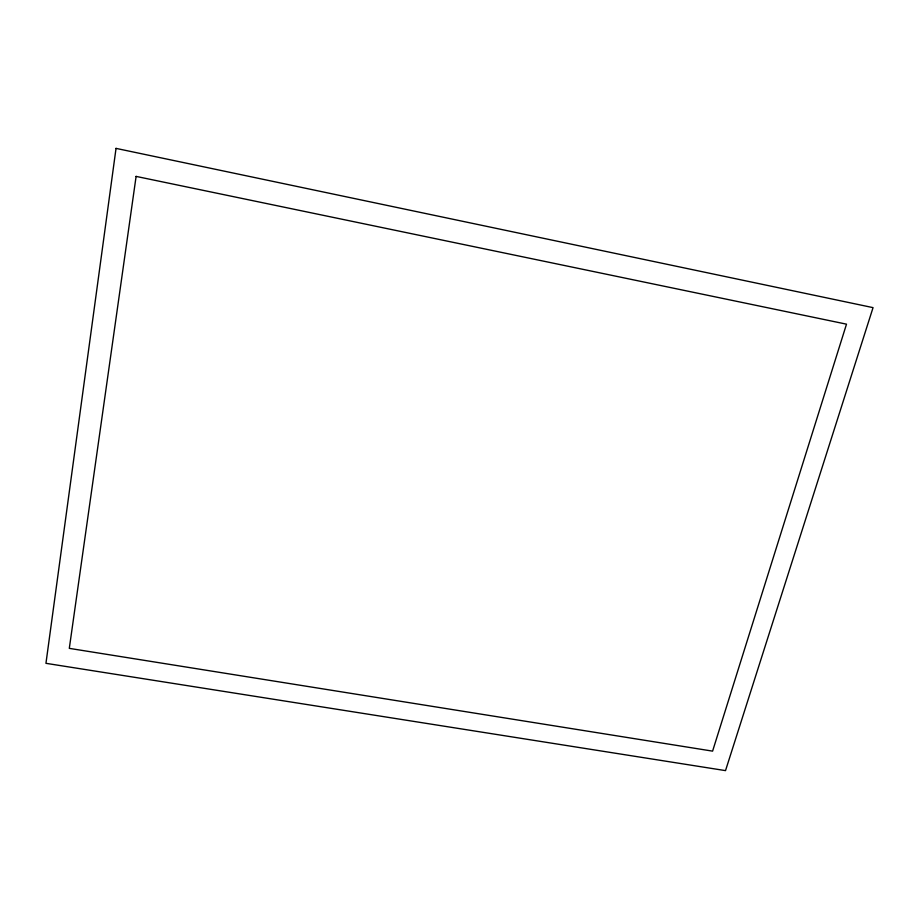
<?xml version="1.0" encoding="UTF-8"?>
<svg xmlns="http://www.w3.org/2000/svg" width="919" height="919" viewBox="0 0 919 919"><rect width="100%" height="100%" fill="white"/><g stroke="black" fill="none" stroke-linecap="round" stroke-linejoin="round"><path stroke-width="1.38" d="M116.035 148.384L45.95 663.323L725.516 770.616L873.05 307.635L116.035 148.384M136.104 176.402L69.304 648.366L712.593 751.133L846.502 324.166L136.104 176.402"/></g></svg>
